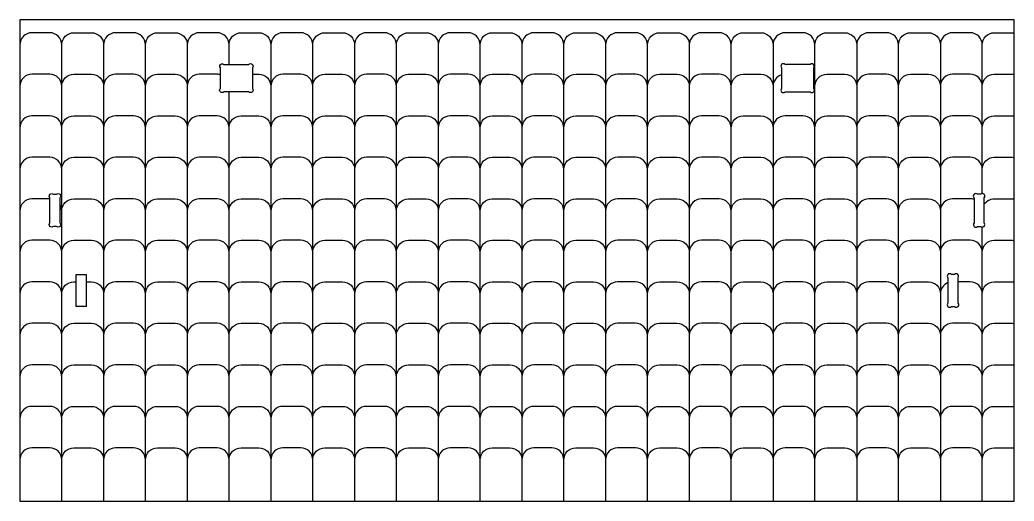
# Model space of a CAD drawing. Extents: x 766 to 5228, y 230 to 3677.
# Drawn here: x 4010 to 5201, y 2416 to 2992 of the extents above; entities that cross this region are included whole.
import ezdxf

# ---------------------------------------------------------------- set-up
doc = ezdxf.new("R2010")
doc.units = 0
doc.header["$MEASUREMENT"] = 0
doc.layers.add('LAYER1', color=18, linetype='CONTINUOUS')

msp = doc.modelspace()

# ---------------------------------------------------------------- linework, layer by layer
at = {"layer": 'LAYER1'}
for points in [[(4010.3, 2992.2), (4010.3, 2416.2), (5200.7, 2416.2), (5200.7, 2992.2)], [(4089.5, 2687.4), (4089.5, 2649), (4077.5, 2649), (4077.5, 2687.4)]]:
    msp.add_lwpolyline(points, close=True, dxfattribs=at)
for points in [[(4060.4, 2962.4, 0.414214), (4046, 2976.8), (4024.7, 2976.8, 0.414214), (4010.3, 2962.4)], [(4060.4, 2962.4, -0.414214), (4074.8, 2976.8), (4096.1, 2976.8, -0.414214), (4110.5, 2962.4)], [(4160.6, 2962.4, 0.414214), (4146.2, 2976.8), (4124.9, 2976.8, 0.414214), (4110.5, 2962.4)], [(4160.6, 2962.4, -0.414214), (4175, 2976.8), (4196.3, 2976.8, -0.414214), (4210.7, 2962.4)], [(4260.7, 2962.4, 0.414214), (4246.3, 2976.8), (4225.1, 2976.8, 0.414214), (4210.7, 2962.4)], [(4260.7, 2938.9), (4260.7, 2962.4, -0.414214), (4275.1, 2976.8), (4296.4, 2976.8, -0.414214), (4310.8, 2962.4)], [(4360.9, 2962.4, 0.414214), (4346.5, 2976.8), (4325.2, 2976.8, 0.414214), (4310.8, 2962.4)], [(4360.9, 2962.4, -0.414214), (4375.3, 2976.8), (4396.6, 2976.8, -0.414214), (4411, 2962.4)], [(4461.1, 2962.4, 0.414214), (4446.7, 2976.8), (4425.4, 2976.8, 0.414214), (4411, 2962.4)], [(4461.1, 2962.4, -0.414214), (4475.5, 2976.8), (4496.8, 2976.8, -0.414214), (4511.2, 2962.4)], [(4561.3, 2962.4, 0.414214), (4546.9, 2976.8), (4525.6, 2976.8, 0.414214), (4511.2, 2962.4)], [(4561.3, 2962.4, -0.414214), (4575.7, 2976.8), (4597, 2976.8, -0.414214), (4611.4, 2962.4)], [(4661.5, 2962.4, 0.414214), (4647.1, 2976.8), (4625.8, 2976.8, 0.414214), (4611.4, 2962.4)], [(4661.5, 2962.4, -0.414214), (4675.9, 2976.8), (4697.2, 2976.8, -0.414214), (4711.6, 2962.4)], [(4761.7, 2962.4, 0.414214), (4747.3, 2976.8), (4726, 2976.8, 0.414214), (4711.6, 2962.4)], [(4761.7, 2962.4, -0.414214), (4776.1, 2976.8), (4797.4, 2976.8, -0.414214), (4811.8, 2962.4)], [(4861.9, 2962.4, 0.414214), (4847.5, 2976.8), (4826.2, 2976.8, 0.414214), (4811.8, 2962.4)], [(4861.9, 2962.4, -0.414214), (4876.3, 2976.8), (4897.6, 2976.8, -0.414214), (4912, 2962.4)], [(4962.1, 2962.4, 0.414214), (4947.7, 2976.8), (4926.4, 2976.8, 0.414214), (4912, 2962.4)], [(4962.1, 2962.4, -0.414214), (4976.5, 2976.8), (4997.8, 2976.8, -0.414214), (5012.2, 2962.4)], [(5062.3, 2962.4, 0.414214), (5047.9, 2976.8), (5026.6, 2976.8, 0.414214), (5012.2, 2962.4)], [(5062.3, 2962.4, -0.414214), (5076.7, 2976.8), (5098, 2976.8, -0.414214), (5112.4, 2962.4)], [(5162.5, 2962.4, 0.414214), (5148.1, 2976.8), (5126.8, 2976.8, 0.414214), (5112.4, 2962.4)], [(5162.5, 2962.4, -0.414214), (5176.9, 2976.8), (5198.2, 2976.8, -0.043988), (5200.7, 2976.5)], [(4060.4, 2912.7, 0.414214), (4046, 2927.1), (4024.7, 2927.1, 0.414214), (4010.3, 2912.7)], [(4060.4, 2912.7, -0.414214), (4074.8, 2927.1), (4096.1, 2927.1, -0.414214), (4110.5, 2912.7)], [(4160.6, 2912.7, 0.414214), (4146.2, 2927.1), (4124.9, 2927.1, 0.414214), (4110.5, 2912.7)], [(4160.6, 2912.7, -0.414214), (4175, 2927.1), (4196.3, 2927.1, -0.414214), (4210.7, 2912.7)], [(4250.3, 2926.5, 0.069122), (4246.3, 2927.1), (4225.1, 2927.1, 0.414214), (4210.7, 2912.7)], [(4288.7, 2927.1), (4296.4, 2927.1, -0.414214), (4310.8, 2912.7)], [(4360.9, 2912.7, 0.414214), (4346.5, 2927.1), (4325.2, 2927.1, 0.414214), (4310.8, 2912.7)], [(4360.9, 2912.7, -0.414214), (4375.3, 2927.1), (4396.6, 2927.1, -0.414214), (4411, 2912.7)], [(4461.1, 2912.7, 0.414214), (4446.7, 2927.1), (4425.4, 2927.1, 0.414214), (4411, 2912.7)], [(4461.1, 2912.7, -0.414214), (4475.5, 2927.1), (4496.8, 2927.1, -0.414214), (4511.2, 2912.7)], [(4561.3, 2912.7, 0.414214), (4546.9, 2927.1), (4525.6, 2927.1, 0.414214), (4511.2, 2912.7)], [(4561.3, 2912.7, -0.414214), (4575.7, 2927.1), (4597, 2927.1, -0.414214), (4611.4, 2912.7)], [(4661.5, 2912.7, 0.414214), (4647.1, 2927.1), (4625.8, 2927.1, 0.414214), (4611.4, 2912.7)], [(4661.5, 2912.7, -0.414214), (4675.9, 2927.1), (4697.2, 2927.1, -0.414214), (4711.6, 2912.7)], [(4761.7, 2912.7, 0.414214), (4747.3, 2927.1), (4726, 2927.1, 0.414214), (4711.6, 2912.7)], [(4761.7, 2912.7, -0.414214), (4776.1, 2927.1), (4797.4, 2927.1, -0.414214), (4811.8, 2912.7)], [(4861.9, 2912.7, 0.414214), (4847.5, 2927.1), (4826.2, 2927.1, 0.414214), (4811.8, 2912.7)], [(4861.9, 2912.7, -0.414214), (4876.3, 2927.1), (4897.6, 2927.1, -0.414214), (4912, 2912.7)], [(4922.3, 2926.5, 0.331751), (4912, 2912.7)], [(4962.1, 2912.7, 0.111847), (4960.7, 2918.9)], [(4962.1, 2912.7, -0.414214), (4976.5, 2927.1), (4997.8, 2927.1, -0.414214), (5012.2, 2912.7)], [(5062.3, 2912.7, 0.414214), (5047.9, 2927.1), (5026.6, 2927.1, 0.414214), (5012.2, 2912.7)], [(5062.3, 2912.7, -0.414214), (5076.7, 2927.1), (5098, 2927.1, -0.414214), (5112.4, 2912.7)], [(5162.5, 2912.7, 0.414214), (5148.1, 2927.1), (5126.8, 2927.1, 0.414214), (5112.4, 2912.7)], [(5162.5, 2912.7, -0.414214), (5176.9, 2927.1), (5198.2, 2927.1, -0.043988), (5200.7, 2926.9)], [(4060.4, 2863, 0.414214), (4046, 2877.4), (4024.7, 2877.4, 0.414214), (4010.3, 2863)], [(4060.4, 2863, -0.414214), (4074.8, 2877.4), (4096.1, 2877.4, -0.414214), (4110.5, 2863)], [(4160.6, 2863, 0.414214), (4146.2, 2877.4), (4124.9, 2877.4, 0.414214), (4110.5, 2863)], [(4160.6, 2863, -0.414214), (4175, 2877.4), (4196.3, 2877.4, -0.414214), (4210.7, 2863)], [(4260.7, 2863, 0.414214), (4246.3, 2877.4), (4225.1, 2877.4, 0.414214), (4210.7, 2863)], [(4260.7, 2863, -0.414214), (4275.1, 2877.4), (4296.4, 2877.4, -0.414214), (4310.8, 2863)], [(4360.9, 2863, 0.414214), (4346.5, 2877.4), (4325.2, 2877.4, 0.414214), (4310.8, 2863)], [(4360.9, 2863, -0.414214), (4375.3, 2877.4), (4396.6, 2877.4, -0.414214), (4411, 2863)], [(4461.1, 2863, 0.414214), (4446.7, 2877.4), (4425.4, 2877.4, 0.414214), (4411, 2863)], [(4461.1, 2863, -0.414214), (4475.5, 2877.4), (4496.8, 2877.4, -0.414214), (4511.2, 2863)], [(4561.3, 2863, 0.414214), (4546.9, 2877.4), (4525.6, 2877.4, 0.414214), (4511.2, 2863)], [(4561.3, 2863, -0.414214), (4575.7, 2877.4), (4597, 2877.4, -0.414214), (4611.4, 2863)], [(4661.5, 2863, 0.414214), (4647.1, 2877.4), (4625.8, 2877.4, 0.414214), (4611.4, 2863)], [(4661.5, 2863, -0.414214), (4675.9, 2877.4), (4697.2, 2877.4, -0.414214), (4711.6, 2863)], [(4761.7, 2863, 0.414214), (4747.3, 2877.4), (4726, 2877.4, 0.414214), (4711.6, 2863)], [(4761.7, 2863, -0.414214), (4776.1, 2877.4), (4797.4, 2877.4, -0.414214), (4811.8, 2863)], [(4861.9, 2863, 0.414214), (4847.5, 2877.4), (4826.2, 2877.4, 0.414214), (4811.8, 2863)], [(4861.9, 2863, -0.414214), (4876.3, 2877.4), (4897.6, 2877.4, -0.414214), (4912, 2863)], [(4962.1, 2863, 0.414214), (4947.7, 2877.4), (4926.4, 2877.4, 0.414214), (4912, 2863)], [(4962.1, 2863, -0.414214), (4976.5, 2877.4), (4997.8, 2877.4, -0.414214), (5012.2, 2863)], [(5062.3, 2863, 0.414214), (5047.9, 2877.4), (5026.6, 2877.4, 0.414214), (5012.2, 2863)], [(5062.3, 2863, -0.414214), (5076.7, 2877.4), (5098, 2877.4, -0.414214), (5112.4, 2863)], [(5162.5, 2863, 0.414214), (5148.1, 2877.4), (5126.8, 2877.4, 0.414214), (5112.4, 2863)], [(5162.5, 2863, -0.414214), (5176.9, 2877.4), (5198.2, 2877.4, -0.043988), (5200.7, 2877.2)], [(4060.4, 2813.3, 0.414214), (4046, 2827.7), (4024.7, 2827.7, 0.414214), (4010.3, 2813.3)], [(4060.4, 2813.3, -0.414214), (4074.8, 2827.7), (4096.1, 2827.7, -0.414214), (4110.5, 2813.3)], [(4160.6, 2813.3, 0.414214), (4146.2, 2827.7), (4124.9, 2827.7, 0.414214), (4110.5, 2813.3)], [(4160.6, 2813.3, -0.414214), (4175, 2827.7), (4196.3, 2827.7, -0.414214), (4210.7, 2813.3)], [(4260.7, 2813.3, 0.414214), (4246.3, 2827.7), (4225.1, 2827.7, 0.414214), (4210.7, 2813.3)], [(4260.7, 2813.3, -0.414214), (4275.1, 2827.7), (4296.4, 2827.7, -0.414214), (4310.8, 2813.3)], [(4360.9, 2813.3, 0.414214), (4346.5, 2827.7), (4325.2, 2827.7, 0.414214), (4310.8, 2813.3)], [(4360.9, 2813.3, -0.414214), (4375.3, 2827.7), (4396.6, 2827.7, -0.414214), (4411, 2813.3)], [(4461.1, 2813.3, 0.414214), (4446.7, 2827.7), (4425.4, 2827.7, 0.414214), (4411, 2813.3)], [(4461.1, 2813.3, -0.414214), (4475.5, 2827.7), (4496.8, 2827.7, -0.414214), (4511.2, 2813.3)], [(4561.3, 2813.3, 0.414214), (4546.9, 2827.7), (4525.6, 2827.7, 0.414214), (4511.2, 2813.3)], [(4561.3, 2813.3, -0.414214), (4575.7, 2827.7), (4597, 2827.7, -0.414214), (4611.4, 2813.3)], [(4661.5, 2813.3, 0.414214), (4647.1, 2827.7), (4625.8, 2827.7, 0.414214), (4611.4, 2813.3)], [(4661.5, 2813.3, -0.414214), (4675.9, 2827.7), (4697.2, 2827.7, -0.414214), (4711.6, 2813.3)], [(4761.7, 2813.3, 0.414214), (4747.3, 2827.7), (4726, 2827.7, 0.414214), (4711.6, 2813.3)], [(4761.7, 2813.3, -0.414214), (4776.1, 2827.7), (4797.4, 2827.7, -0.414214), (4811.8, 2813.3)], [(4861.9, 2813.3, 0.414214), (4847.5, 2827.7), (4826.2, 2827.7, 0.414214), (4811.8, 2813.3)], [(4861.9, 2813.3, -0.414214), (4876.3, 2827.7), (4897.6, 2827.7, -0.414214), (4912, 2813.3)], [(4962.1, 2813.3, 0.414214), (4947.7, 2827.7), (4926.4, 2827.7, 0.414214), (4912, 2813.3)], [(4962.1, 2813.3, -0.414214), (4976.5, 2827.7), (4997.8, 2827.7, -0.414214), (5012.2, 2813.3)], [(5062.3, 2813.3, 0.414214), (5047.9, 2827.7), (5026.6, 2827.7, 0.414214), (5012.2, 2813.3)], [(5062.3, 2813.3, -0.414214), (5076.7, 2827.7), (5098, 2827.7, -0.414214), (5112.4, 2813.3)], [(5162.5, 2813.3, 0.414214), (5148.1, 2827.7), (5126.8, 2827.7, 0.414214), (5112.4, 2813.3)], [(5162.5, 2813.3, -0.414214), (5176.9, 2827.7), (5198.2, 2827.7, -0.043988), (5200.7, 2827.5)], [(4046.3, 2778, 0.005295), (4046, 2778), (4024.7, 2778, 0.414214), (4010.3, 2763.6)], [(4060.4, 2763.6, -0.414214), (4074.8, 2778), (4096.1, 2778, -0.414214), (4110.5, 2763.6)], [(4160.6, 2763.6, 0.414214), (4146.2, 2778), (4124.9, 2778, 0.414214), (4110.5, 2763.6)], [(4160.6, 2763.6, -0.414214), (4175, 2778), (4196.3, 2778, -0.414214), (4210.7, 2763.6)], [(4260.7, 2763.6, 0.414214), (4246.3, 2778), (4225.1, 2778, 0.414214), (4210.7, 2763.6)], [(4260.7, 2763.6, -0.414214), (4275.1, 2778), (4296.4, 2778, -0.414214), (4310.8, 2763.6)], [(4360.9, 2763.6, 0.414214), (4346.5, 2778), (4325.2, 2778, 0.414214), (4310.8, 2763.6)], [(4360.9, 2763.6, -0.414214), (4375.3, 2778), (4396.6, 2778, -0.414214), (4411, 2763.6)], [(4461.1, 2763.6, 0.414214), (4446.7, 2778), (4425.4, 2778, 0.414214), (4411, 2763.6)], [(4461.1, 2763.6, -0.414214), (4475.5, 2778), (4496.8, 2778, -0.414214), (4511.2, 2763.6)], [(4561.3, 2763.6, 0.414214), (4546.9, 2778), (4525.6, 2778, 0.414214), (4511.2, 2763.6)], [(4561.3, 2763.6, -0.414214), (4575.7, 2778), (4597, 2778, -0.414214), (4611.4, 2763.6)], [(4661.5, 2763.6, 0.414214), (4647.1, 2778), (4625.8, 2778, 0.414214), (4611.4, 2763.6)], [(4661.5, 2763.6, -0.414214), (4675.9, 2778), (4697.2, 2778, -0.414214), (4711.6, 2763.6)], [(4761.7, 2763.6, 0.414214), (4747.3, 2778), (4726, 2778, 0.414214), (4711.6, 2763.6)], [(4761.7, 2763.6, -0.414214), (4776.1, 2778), (4797.4, 2778, -0.414214), (4811.8, 2763.6)], [(4861.9, 2763.6, 0.414214), (4847.5, 2778), (4826.2, 2778, 0.414214), (4811.8, 2763.6)], [(4861.9, 2763.6, -0.414214), (4876.3, 2778), (4897.6, 2778, -0.414214), (4912, 2763.6)], [(4962.1, 2763.6, 0.414214), (4947.7, 2778), (4926.4, 2778, 0.414214), (4912, 2763.6)], [(4962.1, 2763.6, -0.414214), (4976.5, 2778), (4997.8, 2778, -0.414214), (5012.2, 2763.6)], [(5062.3, 2763.6, 0.414214), (5047.9, 2778), (5026.6, 2778, 0.414214), (5012.2, 2763.6)], [(5062.3, 2763.6, -0.414214), (5076.7, 2778), (5098, 2778, -0.414214), (5112.4, 2763.6)], [(5152.7, 2777.3, 0.081726), (5148.1, 2778), (5126.8, 2778, 0.414214), (5112.4, 2763.6)], [(5164.7, 2771.3, -0.257711), (5176.9, 2778), (5198.2, 2778, -0.043988), (5200.7, 2777.8)], [(4060.4, 2763.6, 0.137402), (4058.3, 2771.1)], [(4060.4, 2714, 0.414214), (4046, 2728.4), (4024.7, 2728.4, 0.414214), (4010.3, 2714)], [(4060.4, 2714, -0.414214), (4074.8, 2728.4), (4096.1, 2728.4, -0.414214), (4110.5, 2714)], [(4160.6, 2714, 0.414214), (4146.2, 2728.4), (4124.9, 2728.4, 0.414214), (4110.5, 2714)], [(4160.6, 2714, -0.414214), (4175, 2728.4), (4196.3, 2728.4, -0.414214), (4210.7, 2714)], [(4260.7, 2714, 0.414214), (4246.3, 2728.4), (4225.1, 2728.4, 0.414214), (4210.7, 2714)], [(4260.7, 2714, -0.414214), (4275.1, 2728.4), (4296.4, 2728.4, -0.414214), (4310.8, 2714)], [(4360.9, 2714, 0.414214), (4346.5, 2728.4), (4325.2, 2728.4, 0.414214), (4310.8, 2714)], [(4360.9, 2714, -0.414214), (4375.3, 2728.4), (4396.6, 2728.4, -0.414214), (4411, 2714)], [(4461.1, 2714, 0.414214), (4446.7, 2728.4), (4425.4, 2728.4, 0.414214), (4411, 2714)], [(4461.1, 2714, -0.414214), (4475.5, 2728.4), (4496.8, 2728.4, -0.414214), (4511.2, 2714)], [(4561.3, 2714, 0.414214), (4546.9, 2728.4), (4525.6, 2728.4, 0.414214), (4511.2, 2714)], [(4561.3, 2714, -0.414214), (4575.7, 2728.4), (4597, 2728.4, -0.414214), (4611.4, 2714)], [(4661.5, 2714, 0.414214), (4647.1, 2728.4), (4625.8, 2728.4, 0.414214), (4611.4, 2714)], [(4661.5, 2714, -0.414214), (4675.9, 2728.4), (4697.2, 2728.4, -0.414214), (4711.6, 2714)], [(4761.7, 2714, 0.414214), (4747.3, 2728.4), (4726, 2728.4, 0.414214), (4711.6, 2714)], [(4761.7, 2714, -0.414214), (4776.1, 2728.4), (4797.4, 2728.4, -0.414214), (4811.8, 2714)], [(4861.9, 2714, 0.414214), (4847.5, 2728.4), (4826.2, 2728.4, 0.414214), (4811.8, 2714)], [(4861.9, 2714, -0.414214), (4876.3, 2728.4), (4897.6, 2728.4, -0.414214), (4912, 2714)], [(4962.1, 2714, 0.414214), (4947.7, 2728.4), (4926.4, 2728.4, 0.414214), (4912, 2714)], [(4962.1, 2714, -0.414214), (4976.5, 2728.4), (4997.8, 2728.4, -0.414214), (5012.2, 2714)], [(5062.3, 2714, 0.414214), (5047.9, 2728.4), (5026.6, 2728.4, 0.414214), (5012.2, 2714)], [(5062.3, 2714, -0.414214), (5076.7, 2728.4), (5098, 2728.4, -0.414214), (5112.4, 2714)], [(5162.5, 2714, 0.414214), (5148.1, 2728.4), (5126.8, 2728.4, 0.414214), (5112.4, 2714)], [(5162.5, 2714, -0.414214), (5176.9, 2728.4), (5198.2, 2728.4, -0.043988), (5200.7, 2728.1)], [(4060.4, 2664.3, 0.414214), (4046, 2678.7), (4024.7, 2678.7, 0.414214), (4010.3, 2664.3)], [(4060.4, 2664.3, -0.414214), (4074.8, 2678.7), (4077.5, 2678.7)], [(4089.5, 2678.7), (4096.1, 2678.7, -0.414214), (4110.5, 2664.3)], [(4160.6, 2664.3, 0.414214), (4146.2, 2678.7), (4124.9, 2678.7, 0.414214), (4110.5, 2664.3)], [(4160.6, 2664.3, -0.414214), (4175, 2678.7), (4196.3, 2678.7, -0.414214), (4210.7, 2664.3)], [(4260.7, 2664.3, 0.414214), (4246.3, 2678.7), (4225.1, 2678.7, 0.414214), (4210.7, 2664.3)], [(4260.7, 2664.3, -0.414214), (4275.1, 2678.7), (4296.4, 2678.7, -0.414214), (4310.8, 2664.3)], [(4360.9, 2664.3, 0.414214), (4346.5, 2678.7), (4325.2, 2678.7, 0.414214), (4310.8, 2664.3)], [(4360.9, 2664.3, -0.414214), (4375.3, 2678.7), (4396.6, 2678.7, -0.414214), (4411, 2664.3)], [(4461.1, 2664.3, 0.414214), (4446.7, 2678.7), (4425.4, 2678.7, 0.414214), (4411, 2664.3)], [(4461.1, 2664.3, -0.414214), (4475.5, 2678.7), (4496.8, 2678.7, -0.414214), (4511.2, 2664.3)], [(4561.3, 2664.3, 0.414214), (4546.9, 2678.7), (4525.6, 2678.7, 0.414214), (4511.2, 2664.3)], [(4561.3, 2664.3, -0.414214), (4575.7, 2678.7), (4597, 2678.7, -0.414214), (4611.4, 2664.3)], [(4661.5, 2664.3, 0.414214), (4647.1, 2678.7), (4625.8, 2678.7, 0.414214), (4611.4, 2664.3)], [(4661.5, 2664.3, -0.414214), (4675.9, 2678.7), (4697.2, 2678.7, -0.414214), (4711.6, 2664.3)], [(4761.7, 2664.3, 0.414214), (4747.3, 2678.7), (4726, 2678.7, 0.414214), (4711.6, 2664.3)], [(4761.7, 2664.3, -0.414214), (4776.1, 2678.7), (4797.4, 2678.7, -0.414214), (4811.8, 2664.3)], [(4861.9, 2664.3, 0.414214), (4847.5, 2678.7), (4826.2, 2678.7, 0.414214), (4811.8, 2664.3)], [(4861.9, 2664.3, -0.414214), (4876.3, 2678.7), (4897.6, 2678.7, -0.414214), (4912, 2664.3)], [(4962.1, 2664.3, 0.414214), (4947.7, 2678.7), (4926.4, 2678.7, 0.414214), (4912, 2664.3)], [(4962.1, 2664.3, -0.414214), (4976.5, 2678.7), (4997.8, 2678.7, -0.414214), (5012.2, 2664.3)], [(5062.3, 2664.3, 0.414214), (5047.9, 2678.7), (5026.6, 2678.7, 0.414214), (5012.2, 2664.3)], [(5062.3, 2664.3, -0.414214), (5076.7, 2678.7), (5098, 2678.7, -0.414214), (5112.4, 2664.3)], [(5162.5, 2664.3, 0.414214), (5148.1, 2678.7), (5133.5, 2678.7)], [(5162.5, 2664.3, -0.414214), (5176.9, 2678.7), (5198.2, 2678.7, -0.043988), (5200.7, 2678.5)], [(5121.5, 2677.7, 0.307847), (5112.4, 2664.3)], [(4060.4, 2614.6, 0.414214), (4046, 2629), (4024.7, 2629, 0.414214), (4010.3, 2614.6)], [(4060.4, 2614.6, -0.414214), (4074.8, 2629), (4096.1, 2629, -0.414214), (4110.5, 2614.6)], [(4160.6, 2614.6, 0.414214), (4146.2, 2629), (4124.9, 2629, 0.414214), (4110.5, 2614.6)], [(4160.6, 2614.6, -0.414214), (4175, 2629), (4196.3, 2629, -0.414214), (4210.7, 2614.6)], [(4260.7, 2614.6, 0.414214), (4246.3, 2629), (4225.1, 2629, 0.414214), (4210.7, 2614.6)], [(4260.7, 2614.6, -0.414214), (4275.1, 2629), (4296.4, 2629, -0.414214), (4310.8, 2614.6)], [(4360.9, 2614.6, 0.414214), (4346.5, 2629), (4325.2, 2629, 0.414214), (4310.8, 2614.6)], [(4360.9, 2614.6, -0.414214), (4375.3, 2629), (4396.6, 2629, -0.414214), (4411, 2614.6)], [(4461.1, 2614.6, 0.414214), (4446.7, 2629), (4425.4, 2629, 0.414214), (4411, 2614.6)], [(4461.1, 2614.6, -0.414214), (4475.5, 2629), (4496.8, 2629, -0.414214), (4511.2, 2614.6)], [(4561.3, 2614.6, 0.414214), (4546.9, 2629), (4525.6, 2629, 0.414214), (4511.2, 2614.6)], [(4561.3, 2614.6, -0.414214), (4575.7, 2629), (4597, 2629, -0.414214), (4611.4, 2614.6)], [(4661.5, 2614.6, 0.414214), (4647.1, 2629), (4625.8, 2629, 0.414214), (4611.4, 2614.6)], [(4661.5, 2614.6, -0.414214), (4675.9, 2629), (4697.2, 2629, -0.414214), (4711.6, 2614.6)], [(4761.7, 2614.6, 0.414214), (4747.3, 2629), (4726, 2629, 0.414214), (4711.6, 2614.6)], [(4761.7, 2614.6, -0.414214), (4776.1, 2629), (4797.4, 2629, -0.414214), (4811.8, 2614.6)], [(4861.9, 2614.6, 0.414214), (4847.5, 2629), (4826.2, 2629, 0.414214), (4811.8, 2614.6)], [(4861.9, 2614.6, -0.414214), (4876.3, 2629), (4897.6, 2629, -0.414214), (4912, 2614.6)], [(4962.1, 2614.6, 0.414214), (4947.7, 2629), (4926.4, 2629, 0.414214), (4912, 2614.6)], [(4962.1, 2614.6, -0.414214), (4976.5, 2629), (4997.8, 2629, -0.414214), (5012.2, 2614.6)], [(5062.3, 2614.6, 0.414214), (5047.9, 2629), (5026.6, 2629, 0.414214), (5012.2, 2614.6)], [(5062.3, 2614.6, -0.414214), (5076.7, 2629), (5098, 2629, -0.414214), (5112.4, 2614.6)], [(5162.5, 2614.6, 0.414214), (5148.1, 2629), (5126.8, 2629, 0.414214), (5112.4, 2614.6)], [(5162.5, 2614.6, -0.414214), (5176.9, 2629), (5198.2, 2629, -0.043988), (5200.7, 2628.8)], [(4060.4, 2564.9, 0.414214), (4046, 2579.3), (4024.7, 2579.3, 0.414214), (4010.3, 2564.9)], [(4060.4, 2564.9, -0.414214), (4074.8, 2579.3), (4096.1, 2579.3, -0.414214), (4110.5, 2564.9)], [(4160.6, 2564.9, 0.414214), (4146.2, 2579.3), (4124.9, 2579.3, 0.414214), (4110.5, 2564.9)], [(4160.6, 2564.9, -0.414214), (4175, 2579.3), (4196.3, 2579.3, -0.414214), (4210.7, 2564.9)], [(4260.7, 2564.9, 0.414214), (4246.3, 2579.3), (4225.1, 2579.3, 0.414214), (4210.7, 2564.9)], [(4260.7, 2564.9, -0.414214), (4275.1, 2579.3), (4296.4, 2579.3, -0.414214), (4310.8, 2564.9)], [(4360.9, 2564.9, 0.414214), (4346.5, 2579.3), (4325.2, 2579.3, 0.414214), (4310.8, 2564.9)], [(4360.9, 2564.9, -0.414214), (4375.3, 2579.3), (4396.6, 2579.3, -0.414214), (4411, 2564.9)], [(4461.1, 2564.9, 0.414214), (4446.7, 2579.3), (4425.4, 2579.3, 0.414214), (4411, 2564.9)], [(4461.1, 2564.9, -0.414214), (4475.5, 2579.3), (4496.8, 2579.3, -0.414214), (4511.2, 2564.9)], [(4561.3, 2564.9, 0.414214), (4546.9, 2579.3), (4525.6, 2579.3, 0.414214), (4511.2, 2564.9)], [(4561.3, 2564.9, -0.414214), (4575.7, 2579.3), (4597, 2579.3, -0.414214), (4611.4, 2564.9)], [(4661.5, 2564.9, 0.414214), (4647.1, 2579.3), (4625.8, 2579.3, 0.414214), (4611.4, 2564.9)], [(4661.5, 2564.9, -0.414214), (4675.9, 2579.3), (4697.2, 2579.3, -0.414214), (4711.6, 2564.9)], [(4761.7, 2564.9, 0.414214), (4747.3, 2579.3), (4726, 2579.3, 0.414214), (4711.6, 2564.9)], [(4761.7, 2564.9, -0.414214), (4776.1, 2579.3), (4797.4, 2579.3, -0.414214), (4811.8, 2564.9)], [(4861.9, 2564.9, 0.414214), (4847.5, 2579.3), (4826.2, 2579.3, 0.414214), (4811.8, 2564.9)], [(4861.9, 2564.9, -0.414214), (4876.3, 2579.3), (4897.6, 2579.3, -0.414214), (4912, 2564.9)], [(4962.1, 2564.9, 0.414214), (4947.7, 2579.3), (4926.4, 2579.3, 0.414214), (4912, 2564.9)], [(4962.1, 2564.9, -0.414214), (4976.5, 2579.3), (4997.8, 2579.3, -0.414214), (5012.2, 2564.9)], [(5062.3, 2564.9, 0.414214), (5047.9, 2579.3), (5026.6, 2579.3, 0.414214), (5012.2, 2564.9)], [(5062.3, 2564.9, -0.414214), (5076.7, 2579.3), (5098, 2579.3, -0.414214), (5112.4, 2564.9)], [(5162.5, 2564.9, 0.414214), (5148.1, 2579.3), (5126.8, 2579.3, 0.414214), (5112.4, 2564.9)], [(5162.5, 2564.9, -0.414214), (5176.9, 2579.3), (5198.2, 2579.3, -0.043988), (5200.7, 2579.1)], [(4060.4, 2515.2, 0.414214), (4046, 2529.6), (4024.7, 2529.6, 0.414214), (4010.3, 2515.2)], [(4060.4, 2515.2, -0.414214), (4074.8, 2529.6), (4096.1, 2529.6, -0.414214), (4110.5, 2515.2)], [(4160.6, 2515.2, 0.414214), (4146.2, 2529.6), (4124.9, 2529.6, 0.414214), (4110.5, 2515.2)], [(4160.6, 2515.2, -0.414214), (4175, 2529.6), (4196.3, 2529.6, -0.414214), (4210.7, 2515.2)], [(4260.7, 2515.2, 0.414214), (4246.3, 2529.6), (4225.1, 2529.6, 0.414214), (4210.7, 2515.2)], [(4260.7, 2515.2, -0.414214), (4275.1, 2529.6), (4296.4, 2529.6, -0.414214), (4310.8, 2515.2)], [(4360.9, 2515.2, 0.414214), (4346.5, 2529.6), (4325.2, 2529.6, 0.414214), (4310.8, 2515.2)], [(4360.9, 2515.2, -0.414214), (4375.3, 2529.6), (4396.6, 2529.6, -0.414214), (4411, 2515.2)], [(4461.1, 2515.2, 0.414214), (4446.7, 2529.6), (4425.4, 2529.6, 0.414214), (4411, 2515.2)], [(4461.1, 2515.2, -0.414214), (4475.5, 2529.6), (4496.8, 2529.6, -0.414214), (4511.2, 2515.2)], [(4561.3, 2515.2, 0.414214), (4546.9, 2529.6), (4525.6, 2529.6, 0.414214), (4511.2, 2515.2)], [(4561.3, 2515.2, -0.414214), (4575.7, 2529.6), (4597, 2529.6, -0.414214), (4611.4, 2515.2)], [(4661.5, 2515.2, 0.414214), (4647.1, 2529.6), (4625.8, 2529.6, 0.414214), (4611.4, 2515.2)], [(4661.5, 2515.2, -0.414214), (4675.9, 2529.6), (4697.2, 2529.6, -0.414214), (4711.6, 2515.2)], [(4761.7, 2515.2, 0.414214), (4747.3, 2529.6), (4726, 2529.6, 0.414214), (4711.6, 2515.2)], [(4761.7, 2515.2, -0.414214), (4776.1, 2529.6), (4797.4, 2529.6, -0.414214), (4811.8, 2515.2)], [(4861.9, 2515.2, 0.414214), (4847.5, 2529.6), (4826.2, 2529.6, 0.414214), (4811.8, 2515.2)], [(4861.9, 2515.2, -0.414214), (4876.3, 2529.6), (4897.6, 2529.6, -0.414214), (4912, 2515.2)], [(4962.1, 2515.2, 0.414214), (4947.7, 2529.6), (4926.4, 2529.6, 0.414214), (4912, 2515.2)], [(4962.1, 2515.2, -0.414214), (4976.5, 2529.6), (4997.8, 2529.6, -0.414214), (5012.2, 2515.2)], [(5062.3, 2515.2, 0.414214), (5047.9, 2529.6), (5026.6, 2529.6, 0.414214), (5012.2, 2515.2)], [(5062.3, 2515.2, -0.414214), (5076.7, 2529.6), (5098, 2529.6, -0.414214), (5112.4, 2515.2)], [(5162.5, 2515.2, 0.414214), (5148.1, 2529.6), (5126.8, 2529.6, 0.414214), (5112.4, 2515.2)], [(5162.5, 2515.2, -0.414214), (5176.9, 2529.6), (5198.2, 2529.6, -0.043988), (5200.7, 2529.4)], [(4060.4, 2465.6, 0.414214), (4046, 2480), (4024.7, 2480, 0.414214), (4010.3, 2465.6)], [(4060.4, 2465.6, -0.414214), (4074.8, 2480), (4096.1, 2480, -0.414214), (4110.5, 2465.6)], [(4160.6, 2465.6, 0.414214), (4146.2, 2480), (4124.9, 2480, 0.414214), (4110.5, 2465.6)], [(4160.6, 2465.6, -0.414214), (4175, 2480), (4196.3, 2480, -0.414214), (4210.7, 2465.6)], [(4260.7, 2465.6, 0.414214), (4246.3, 2480), (4225.1, 2480, 0.414214), (4210.7, 2465.6)], [(4260.7, 2465.6, -0.414214), (4275.1, 2480), (4296.4, 2480, -0.414214), (4310.8, 2465.6)], [(4360.9, 2465.6, 0.414214), (4346.5, 2480), (4325.2, 2480, 0.414214), (4310.8, 2465.6)], [(4360.9, 2465.6, -0.414214), (4375.3, 2480), (4396.6, 2480, -0.414214), (4411, 2465.6)], [(4461.1, 2465.6, 0.414214), (4446.7, 2480), (4425.4, 2480, 0.414214), (4411, 2465.6)], [(4461.1, 2465.6, -0.414214), (4475.5, 2480), (4496.8, 2480, -0.414214), (4511.2, 2465.6)], [(4561.3, 2465.6, 0.414214), (4546.9, 2480), (4525.6, 2480, 0.414214), (4511.2, 2465.6)], [(4561.3, 2465.6, -0.414214), (4575.7, 2480), (4597, 2480, -0.414214), (4611.4, 2465.6)], [(4661.5, 2465.6, 0.414214), (4647.1, 2480), (4625.8, 2480, 0.414214), (4611.4, 2465.6)], [(4661.5, 2465.6, -0.414214), (4675.9, 2480), (4697.2, 2480, -0.414214), (4711.6, 2465.6)], [(4761.7, 2465.6, 0.414214), (4747.3, 2480), (4726, 2480, 0.414214), (4711.6, 2465.6)], [(4761.7, 2465.6, -0.414214), (4776.1, 2480), (4797.4, 2480, -0.414214), (4811.8, 2465.6)], [(4861.9, 2465.6, 0.414214), (4847.5, 2480), (4826.2, 2480, 0.414214), (4811.8, 2465.6)], [(4861.9, 2465.6, -0.414214), (4876.3, 2480), (4897.6, 2480, -0.414214), (4912, 2465.6)], [(4962.1, 2465.6, 0.414214), (4947.7, 2480), (4926.4, 2480, 0.414214), (4912, 2465.6)], [(4962.1, 2465.6, -0.414214), (4976.5, 2480), (4997.8, 2480, -0.414214), (5012.2, 2465.6)], [(5062.3, 2465.6, 0.414214), (5047.9, 2480), (5026.6, 2480, 0.414214), (5012.2, 2465.6)], [(5062.3, 2465.6, -0.414214), (5076.7, 2480), (5098, 2480, -0.414214), (5112.4, 2465.6)], [(5162.5, 2465.6, 0.414214), (5148.1, 2480), (5126.8, 2480, 0.414214), (5112.4, 2465.6)], [(5162.5, 2465.6, -0.414214), (5176.9, 2480), (5198.2, 2480, -0.043988), (5200.7, 2479.7)]]:
    msp.add_lwpolyline(points, format="xyb", dxfattribs=at)
for points in [[(4060.4, 2416.2), (4060.4, 2962.4)], [(4110.5, 2962.4), (4110.5, 2416.2)], [(4160.6, 2416.2), (4160.6, 2962.4)], [(4210.7, 2962.4), (4210.7, 2416.2)], [(4310.8, 2962.4), (4310.8, 2416.2)], [(4360.9, 2416.2), (4360.9, 2962.4)], [(4411, 2962.4), (4411, 2416.2)], [(4461.1, 2416.2), (4461.1, 2962.4)], [(4511.2, 2962.4), (4511.2, 2416.2)], [(4561.3, 2416.2), (4561.3, 2962.4)], [(4611.4, 2962.4), (4611.4, 2416.2)], [(4661.5, 2416.2), (4661.5, 2962.4)], [(4711.6, 2962.4), (4711.6, 2416.2)], [(4761.7, 2416.2), (4761.7, 2962.4)], [(4811.8, 2962.4), (4811.8, 2416.2)], [(4861.9, 2416.2), (4861.9, 2962.4)], [(4912, 2962.4), (4912, 2416.2)], [(4962.1, 2416.2), (4962.1, 2962.4)], [(5012.2, 2962.4), (5012.2, 2416.2)], [(5062.3, 2416.2), (5062.3, 2962.4)], [(5112.4, 2962.4), (5112.4, 2416.2)], [(5162.5, 2783.4), (5162.5, 2962.4)], [(4260.7, 2416.2), (4260.7, 2906)], [(5162.5, 2416.2), (5162.5, 2745)]]:
    msp.add_lwpolyline(points, dxfattribs=at)
for points in [[(4254.5, 2938.9), (4284.4, 2938.9, -1), (4288.7, 2934.7), (4288.7, 2910.2, -1), (4284.4, 2906), (4254.5, 2906, -1), (4250.3, 2910.2), (4250.3, 2934.7, -1)], [(4926.5, 2906), (4956.4, 2906, 1), (4960.7, 2910.2), (4960.7, 2934.7, 1), (4956.4, 2938.9), (4926.5, 2938.9, 1), (4922.3, 2934.7), (4922.3, 2910.2, 1)], [(4058.3, 2779.2), (4058.3, 2749.3, -1), (4054, 2745), (4050.5, 2745, -1), (4046.3, 2749.3), (4046.3, 2779.2, -1), (4050.5, 2783.4), (4054, 2783.4, -1)], [(5152.7, 2779.2), (5152.7, 2749.3, 1), (5156.9, 2745), (5160.4, 2745, 1), (5164.7, 2749.3), (5164.7, 2779.2, 1), (5160.4, 2783.4), (5156.9, 2783.4, 1)], [(5121.5, 2683.2), (5121.5, 2653.3, 1), (5125.7, 2649), (5129.2, 2649, 1), (5133.5, 2653.3), (5133.5, 2683.2, 1), (5129.2, 2687.4), (5125.7, 2687.4, 1)]]:
    msp.add_lwpolyline(points, format="xyb", close=True, dxfattribs=at)

doc.saveas('drawing.dxf')
